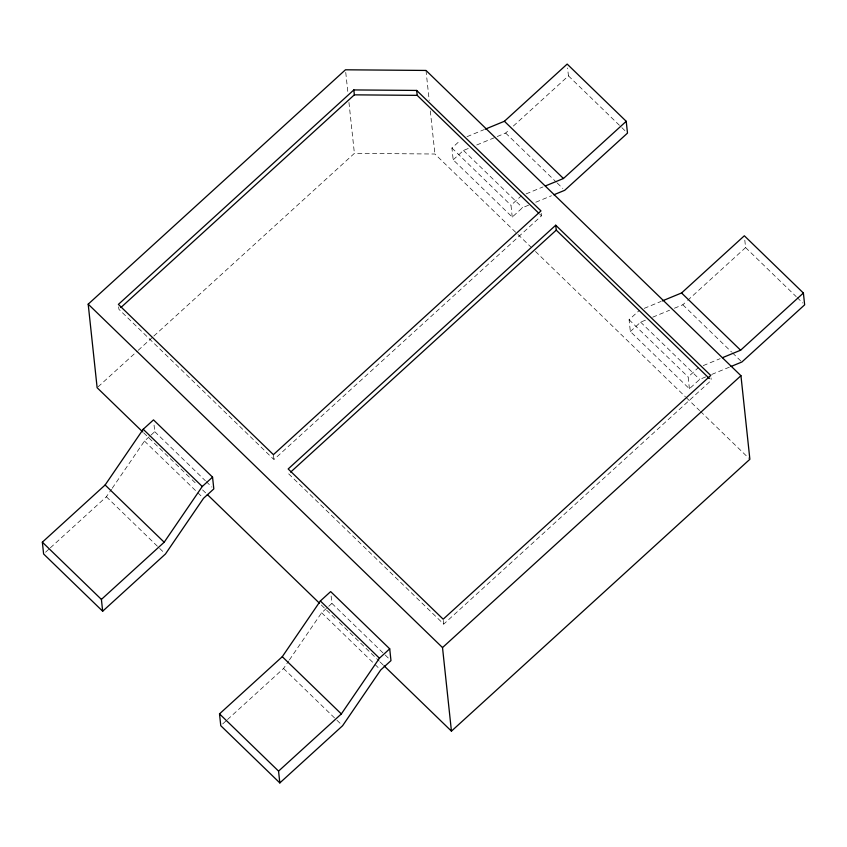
<?xml version="1.0" encoding="UTF-8"?>
<svg xmlns="http://www.w3.org/2000/svg" width="847" height="847" viewBox="0 0 847 847"><rect width="100%" height="100%" fill="white"/><g stroke="black" fill="none" stroke-linecap="round" stroke-linejoin="round"><path stroke-width="0.64" stroke-dasharray="4.24 3.18" d="M50.375 547.818L106.383 496.787L111.508 489.291M112.249 488.221L144.466 441.065L150.078 435.951M227.525 719.527L283.544 668.495L288.668 660.999M289.399 659.929L321.627 612.773L331.918 603.392L331.082 595.526M98.104 386.835L137.235 351.187M138.209 350.298L152.884 336.926M153.858 336.037L354.395 153.36L434.924 154.016L530.741 246.879M528.56 205.207L522.535 207.684L512.244 217.065L453.187 159.829L451.927 148.024L460.355 140.358M151.02 435.093L154.757 431.684L153.783 422.505M453.187 159.829L463.478 150.448L468.306 148.469M45.547 552.212L49.401 548.697M497.231 136.536L505.659 133.064L509.523 129.538M513.388 126.023L568.443 75.881L567.596 68.014M512.244 217.065L510.985 205.26L521.276 195.89M118.654 306.858L118.919 309.324L273.93 459.561L541.498 215.826L541.233 213.37M705.72 376.915L699.696 379.392L689.405 388.773L630.348 331.537L629.088 319.732L639.379 310.362M630.348 331.537L640.639 322.156L646.663 319.679M222.697 723.92L226.562 720.405M674.392 308.244L682.82 304.772L686.684 301.246M687.648 300.367L745.593 247.589L744.619 238.409M689.405 388.773L688.145 376.968L698.436 367.598M288.7 473.875L443.712 624.123L711.268 380.377L711.004 377.921M467.046 136.663L483.912 129.707M476.734 144.985L496.024 137.034M526.093 193.899L542.969 186.943M535.791 202.221L551.461 195.763M644.196 308.372L661.073 301.416M652.698 317.191L669.564 310.235M703.254 365.608L720.13 358.652M711.745 374.427L729.828 366.973M568.443 75.881L620.925 126.754M621.867 127.664L625.615 131.296M745.593 247.589L796.212 296.641M797.154 297.551L802.776 303.004M505.659 133.064L556.278 182.126M557.22 183.026L562.842 188.479M682.82 304.772L731.564 352.013M732.507 352.924L740.934 361.097M539.592 213.984L541.498 215.826M463.478 150.448L522.535 207.684M640.639 322.156L699.696 379.392M451.927 148.024L510.985 205.26M629.088 319.732L688.145 376.968M535.484 251.485L685.371 396.756M686.314 397.677L699.601 410.551M700.543 411.462L748.928 458.354M154.757 431.684L205.376 480.747M206.319 481.657L211.941 487.11M331.918 603.392L390.033 659.718M143.672 432.838L191.168 478.873M192.121 479.794L196.864 484.399M202.571 489.915L206.361 493.6M321.309 605.002L335.55 618.818M339.351 622.492L379.255 661.168M380.197 662.089L383.045 664.853M144.466 441.065L196.959 491.938M197.902 492.848L202.581 497.39M321.627 612.773L374.12 663.646M375.062 664.556L378.81 668.188M106.383 496.787L164.498 553.123M283.544 668.495L336.037 719.378M336.968 720.289L342.601 725.731M425.999 70.449L429.207 100.486M430.318 110.936L434.924 154.016M443.32 620.428L443.712 624.123M345.745 72.408L347.979 93.297M348.953 102.434L354.395 153.36M273.412 454.648L273.93 459.561"/><path stroke-width="1.27" d="M105.123 484.992L143.207 429.26L153.498 419.89L212.555 477.126L213.815 488.92L203.524 498.301L165.44 554.023L102.667 611.216L43.61 553.98L42.35 542.175L105.123 484.992L164.18 542.228L101.407 599.411L102.667 611.216M164.18 542.228L202.264 486.496L212.555 477.126M282.284 656.7L320.367 600.968L330.658 591.598L389.715 648.834L390.975 660.628L380.684 670.009L342.601 725.731L279.828 782.924L220.771 725.688L219.511 713.883L282.284 656.7L341.341 713.936L278.557 771.119L279.828 782.924M341.341 713.936L379.424 658.204L389.715 648.834M142.72 431.917L97.13 387.725L88.194 304.158L345.46 69.793L425.999 70.449L740.945 375.708L749.87 459.275L451.44 731.141L383.998 665.774M353.834 89.93L118.389 304.401L273.412 454.648L540.968 210.914L416.671 90.438L353.834 89.93L354.353 94.843L120.877 307.535M485.119 129.21L504.399 121.269L567.172 64.076L626.229 121.312L627.489 133.117L564.716 190.3L553.874 194.768M545.383 185.948L563.456 178.505L626.229 121.312M555.727 225.217L288.171 468.963L443.182 619.199L710.749 375.465L555.727 225.217L556.257 230.14L709.384 378.545M290.648 472.097L556.257 230.14M662.28 300.918L681.56 292.977L744.333 235.784L803.39 293.02L804.65 304.825L741.877 362.008L731.025 366.476M722.533 357.656L740.617 350.213L803.39 293.02M451.44 731.141L442.515 647.574L740.945 375.708M354.353 94.843L417.2 95.362L538.65 213.073M504.399 121.269L563.456 178.505M681.56 292.977L740.617 350.213M88.194 304.158L442.515 647.574M143.207 429.26L202.264 486.496M320.367 600.968L379.424 658.204M207.314 494.521L319.404 603.159M42.35 542.175L101.407 599.411M219.511 713.883L278.557 771.119M416.671 90.438L417.2 95.362"/></g></svg>
